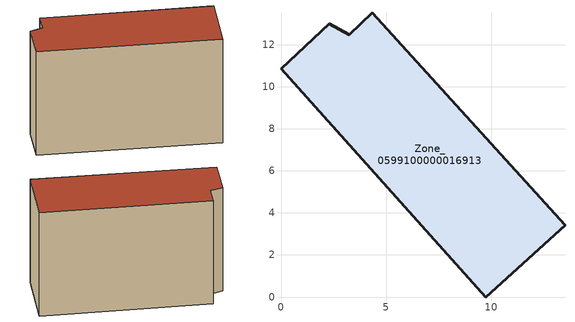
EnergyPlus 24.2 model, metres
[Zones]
Zone_0599100000016913
 floor ground (C_G): 9.74,0 0,10.85 2.3,12.99 3.24,12.47 4.35,13.51 13.51,3.42 z0
 wall outside (C_F): 3.24,12.47 2.3,12.99 0,10.85 9.74,0 13.51,3.42 4.35,13.51 3.24,12.47 z0:9.33
 roof outside (C_R): 13.51,3.42 4.35,13.51 3.24,12.47 2.3,12.99 0,10.85 9.74,0 z9.33
[BUILDING]
Pand.0599100000016913: North Axis=0; Terrain=City; Loads Convergence Tolerance Value=0.04; Temperature Convergence Tolerance Value=0.4; Solar Distribution=FullExterior; Maximum Number of Warmup Days=25; Minimum Number of Warmup Days=1
[Site:Location]
Rotterdam.The.Hague.AP_ZH_NLD Design_Conditions: Latitude=51.96; Longitude=4.45; Time Zone=1; Elevation=-4.5
[SITE:GROUNDTEMPERATURE:BUILDINGSURFACE]
18, 18, 18, 18, 18, 18, 18, 18, 18, 18, 18, 18
[MATERIAL] Thermal Absorptance=0.9; Solar Absorptance=0.7; Visible Absorptance=0.7
Name | Roughness | Thickness | Conductivity | Density | Specific Heat
G.TI.1946 | MediumSmooth | 0.15 | 1 | 540 | 1210
F.TI.1946 | Rough | 0.3 | 0.857143 | 1920 | 840
R.TI.1946 | MediumRough | 0.2 | 0.1 | 1500 | 1000
[CONSTRUCTION]
C_G: G.TI.1946
C_F: F.TI.1946
C_R: R.TI.1946
[ZONE]
Zone_0599100000016913: Type=1; Multiplier=1; Ceiling Height=Autocalculate; Volume=Autocalculate; Floor Area=autocalculate; Part of Total Floor Area=Yes
[ZONEINFILTRATION:DESIGNFLOWRATE]
Infil_Zone_0599100000016913: Zone or ZoneList or Space or SpaceList=Zone_0599100000016913; Schedule=AlwaysOn; Design Flow Rate Calculation Method=Flow/Area; Flow Rate per Floor Area=0.003; Constant Term Coefficient=1; Temperature Term Coefficient=0; Velocity Term Coefficient=0; Velocity Squared Term Coefficient=0
[HVACTEMPLATE:ZONE:IDEALLOADSAIRSYSTEM]
Zone_0599100000016913: Maximum Heating Supply Air Temperature=50; Minimum Cooling Supply Air Temperature=13; Maximum Heating Supply Air Humidity Ratio=0.0156; Minimum Cooling Supply Air Humidity Ratio=0.0077; Heating Limit=NoLimit; Cooling Limit=NoLimit; Dehumidification Control Type=ConstantSensibleHeatRatio; Cooling Sensible Heat Ratio=0.7; Dehumidification Setpoint=60; Humidification Control Type=None; Humidification Setpoint=30; Outdoor Air Method=None; Outdoor Air Flow Rate per Person=0.00944; Outdoor Air Flow Rate per Zone Floor Area=0; Outdoor Air Flow Rate per Zone=0; Demand Controlled Ventilation Type=None; Outdoor Air Economizer Type=NoEconomizer; Heat Recovery Type=None; Sensible Heat Recovery Effectiveness=0.7; Latent Heat Recovery Effectiveness=0.65
[ZONECONTROL:THERMOSTAT]
ThermostatControl_Zone_0599100000016913: Zone or ZoneList=Zone_0599100000016913; Control Type Schedule=DualSetpointControlType; Control 1=Thermostat_Zone_0599100000016913; Temperature Difference Between Cutout And Setpoint=0
[THERMOSTATSETPOINT:DUALSETPOINT]
Thermostat_Zone_0599100000016913: Heating Setpoint Temperature Schedule=HeatingSetpoint_Zone_0599100000016913; Cooling Setpoint Temperature Schedule=CoolingSetpoint_Zone_0599100000016913
[SCHEDULE:COMPACT]
HeatingSetpoint_Zone_0599100000016913: Through: 12/31, For: AllDays, Until: 24:00, 21
CoolingSetpoint_Zone_0599100000016913: Through: 12/31, For: AllDays, Until: 24:00, 24
DualSetpointControlType: Through: 12/31, For: AllDays, Until: 24:00, 4
AlwaysOn: Through: 12/31, For: AllDays, Until: 24:00, 1
